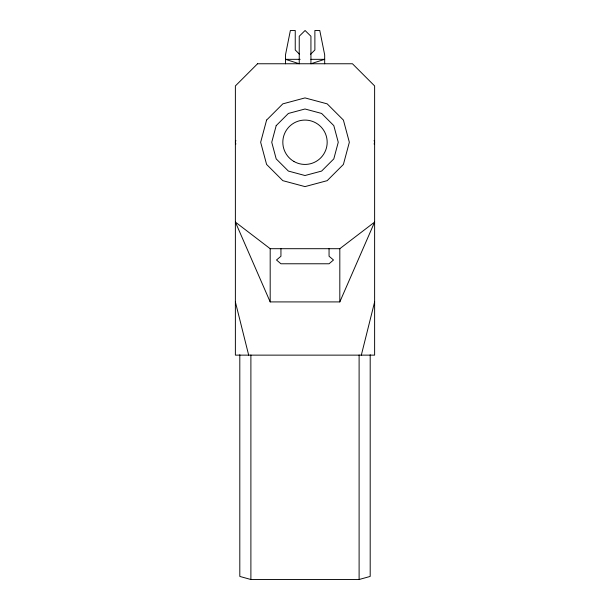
<?xml version="1.0" encoding="UTF-8"?>
<svg xmlns="http://www.w3.org/2000/svg" width="610" height="610" viewBox="0 0 610 610"><rect width="100%" height="100%" fill="white"/><g stroke="black" fill="none" stroke-linecap="round" stroke-linejoin="round"><path stroke-width="0.91" d="M361.326 355.134L374.624 301.912M235.864 140.43L235.376 142.26L235.864 144.09M374.136 144.09L374.624 142.26L374.136 140.43M339.816 301.912L374.624 222.086L339.816 248.697L270.184 248.697L235.376 222.086L270.184 301.912L339.816 301.912L339.816 248.697M310.589 54.275L314.882 49.982L314.882 30.5L319.777 30.5L324.68 54.892L324.68 63.76M239.806 354.753L239.806 576.427L250.893 579.5L359.107 579.5L370.194 576.427L370.194 354.753M300.15 59.33L285.488 59.33L299.236 63.76L299.236 36.264L305.084 30.5L310.932 36.264L310.932 63.76L324.68 59.33L310.894 59.33M299.54 54.275L295.24 49.982L295.24 30.5L290.368 30.5L285.488 54.892L285.488 63.76M235.376 301.912L248.674 355.134M359.107 355.02L359.107 579.5M329.057 248.697L329.057 256.238L333.495 260.005L329.057 263.772L280.943 263.772L276.505 260.005L280.943 256.238L280.943 248.697M270.184 248.697L270.184 301.912M250.893 355.02L250.893 579.5M266.593 120.086L260.653 142.26L266.593 164.433L282.827 180.667L305 186.607L327.173 180.667L343.407 164.433L349.347 142.26L343.407 120.086L327.173 103.852L305 97.913L282.827 103.852L266.593 120.086M276.193 125.629L271.74 142.26L276.193 158.89L288.37 171.067L305 175.52L321.63 171.067L333.807 158.89L338.26 142.26L333.807 125.629L321.63 113.452L305 108.999L288.37 113.452L276.193 125.629M257.55 63.76L235.376 85.934L235.376 355.134L374.624 355.134L374.624 85.934L352.45 63.76L257.55 63.76M293.913 161.459A22.173 22.173 0 0 0 327.173 142.26A22.173 22.173 0 0 0 293.913 123.052A22.173 22.173 0 0 0 293.913 161.459"/></g></svg>
